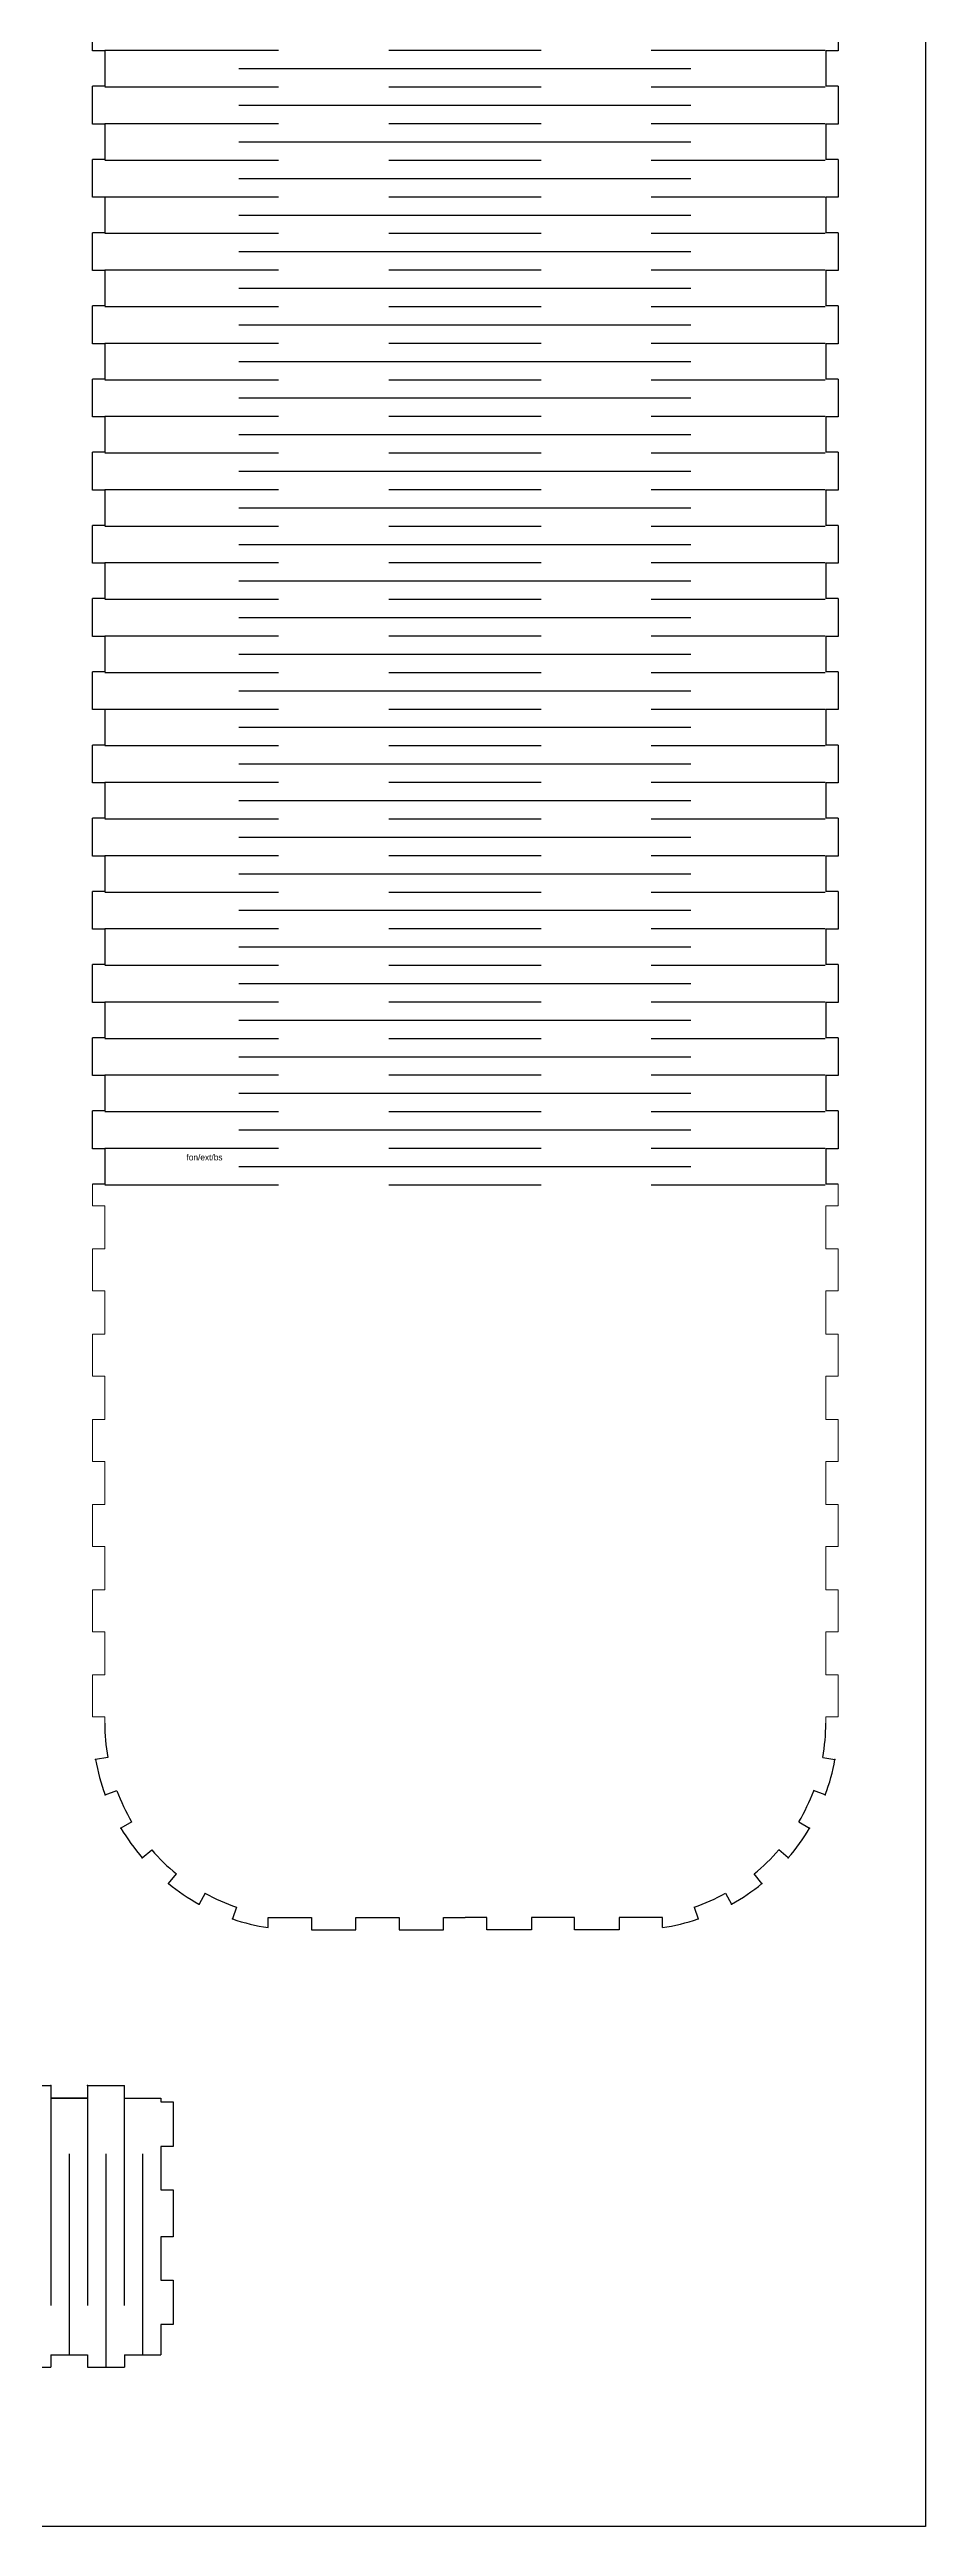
# Model space of a CAD drawing. Header units: millimetres. Extents: x -828 to 5071, y 1205 to 5492.
# Drawn here: x 2772 to 2983, y 3028 to 3626 of the extents above; entities that cross this region are included whole.
import ezdxf

# ---------------------------------------------------------------- set-up
doc = ezdxf.new("R2010")
doc.units = ezdxf.units.MM
doc.layers.get('0').update_dxf_attribs({"true_color": 0xe7f0ff})
doc.layers.add('Layer 1', color=7, linetype='Continuous')

msp = doc.modelspace()

# ---------------------------------------------------------------- linework, layer by layer
at = {"color": 1}
for p, q in [((2983.1, 3928.13), (2983.1, 3028.13)), ((2983.1, 3028.13), (2383.1, 3028.13))]:
    msp.add_line(p, q, dxfattribs=at)
at = {"color": 7, "true_color": 0xffffff}
for p, q in [((2781.88, 3626.09), (2781.88, 3635.08)), ((2962.03, 3635.08), (2962.03, 3626.09)), ((2784.88, 3626.09), (2781.88, 3626.09)), ((2784.88, 3626.09), (2784.88, 3617.55)), ((2959.03, 3626.09), (2959.03, 3617.55)), ((2962.03, 3626.09), (2959.03, 3626.09)), ((2781.88, 3608.41), (2781.88, 3617.55)), ((2784.88, 3617.55), (2781.88, 3617.55)), ((2962.03, 3617.55), (2959.03, 3617.55)), ((2962.03, 3617.55), (2962.03, 3608.41)), ((2784.88, 3608.41), (2781.88, 3608.41)), ((2784.88, 3608.41), (2784.88, 3599.87)), ((2959.03, 3608.41), (2959.03, 3599.87)), ((2962.03, 3608.41), (2959.03, 3608.41)), ((2781.88, 3590.73), (2781.88, 3599.87)), ((2784.88, 3599.87), (2781.88, 3599.87)), ((2962.03, 3599.87), (2959.03, 3599.87)), ((2962.03, 3599.87), (2962.03, 3590.73)), ((2784.88, 3590.73), (2781.88, 3590.73)), ((2784.88, 3590.73), (2784.88, 3582.19)), ((2959.03, 3590.73), (2959.03, 3582.19)), ((2962.03, 3590.73), (2959.03, 3590.73)), ((2781.88, 3573.05), (2781.88, 3582.19)), ((2784.88, 3582.19), (2781.88, 3582.19)), ((2962.03, 3582.19), (2959.03, 3582.19)), ((2962.03, 3582.19), (2962.03, 3573.05)), ((2784.88, 3573.05), (2781.88, 3573.05)), ((2784.88, 3573.05), (2784.88, 3564.51)), ((2959.03, 3573.05), (2959.03, 3564.51)), ((2962.03, 3573.05), (2959.03, 3573.05)), ((2781.88, 3555.37), (2781.88, 3564.51)), ((2784.88, 3564.51), (2781.88, 3564.51)), ((2962.03, 3564.51), (2959.03, 3564.51)), ((2962.03, 3564.51), (2962.03, 3555.37)), ((2784.88, 3555.37), (2781.88, 3555.37)), ((2784.88, 3555.37), (2784.88, 3546.83)), ((2959.03, 3555.37), (2959.03, 3546.83)), ((2962.03, 3555.37), (2959.03, 3555.37)), ((2781.88, 3537.69), (2781.88, 3546.83)), ((2784.88, 3546.83), (2781.88, 3546.83)), ((2962.03, 3546.83), (2959.03, 3546.83)), ((2962.03, 3546.83), (2962.03, 3537.69)), ((2781.88, 3537.69), (2781.88, 3537.69)), ((2784.88, 3537.69), (2784.88, 3529.15)), ((2959.03, 3537.69), (2959.03, 3529.15)), ((2962.03, 3537.69), (2959.03, 3537.69)), ((2781.88, 3520.01), (2781.88, 3529.15)), ((2784.88, 3529.15), (2781.88, 3529.15)), ((2962.03, 3529.15), (2959.03, 3529.15)), ((2962.03, 3529.15), (2962.03, 3520.01)), ((2784.88, 3520.01), (2781.88, 3520.01)), ((2784.88, 3520.01), (2784.88, 3511.48)), ((2959.03, 3520.01), (2959.03, 3511.48)), ((2962.03, 3520.01), (2959.03, 3520.01)), ((2781.88, 3502.34), (2781.88, 3511.48)), ((2784.88, 3511.48), (2781.88, 3511.48)), ((2962.03, 3511.48), (2959.03, 3511.48)), ((2962.03, 3511.48), (2962.03, 3502.34)), ((2784.88, 3502.34), (2781.88, 3502.34)), ((2784.88, 3502.34), (2784.88, 3493.8)), ((2959.03, 3502.34), (2959.03, 3493.8)), ((2962.03, 3502.34), (2959.03, 3502.34)), ((2781.88, 3484.66), (2781.88, 3493.8)), ((2784.88, 3493.8), (2781.88, 3493.8)), ((2962.03, 3493.8), (2959.03, 3493.8)), ((2962.03, 3493.8), (2962.03, 3484.66)), ((2784.88, 3484.66), (2781.88, 3484.66)), ((2784.88, 3484.66), (2784.88, 3476.12)), ((2959.03, 3484.66), (2959.03, 3476.12)), ((2962.03, 3484.66), (2959.03, 3484.66)), ((2781.88, 3466.98), (2781.88, 3476.12)), ((2784.88, 3476.12), (2781.88, 3476.12)), ((2962.03, 3476.12), (2959.03, 3476.12)), ((2962.03, 3476.12), (2962.03, 3466.98)), ((2784.88, 3466.98), (2781.88, 3466.98)), ((2784.88, 3466.98), (2784.88, 3458.44)), ((2959.03, 3466.98), (2959.03, 3458.44)), ((2962.03, 3466.98), (2959.03, 3466.98)), ((2781.88, 3449.3), (2781.88, 3458.44)), ((2784.88, 3458.44), (2781.88, 3458.44)), ((2962.03, 3458.44), (2959.03, 3458.44)), ((2962.03, 3458.44), (2962.03, 3449.3)), ((2784.88, 3449.3), (2781.88, 3449.3)), ((2784.88, 3449.3), (2784.88, 3440.76)), ((2959.03, 3449.3), (2959.03, 3440.76)), ((2962.03, 3449.3), (2959.03, 3449.3)), ((2781.88, 3431.62), (2781.88, 3440.76)), ((2784.88, 3440.76), (2781.88, 3440.76)), ((2962.03, 3440.76), (2959.03, 3440.76)), ((2962.03, 3440.76), (2962.03, 3431.62)), ((2784.88, 3431.62), (2781.88, 3431.62)), ((2784.88, 3431.62), (2784.88, 3423.08)), ((2959.03, 3431.62), (2959.03, 3423.08)), ((2962.03, 3431.62), (2959.03, 3431.62)), ((2781.88, 3413.94), (2781.88, 3423.08)), ((2784.88, 3423.08), (2781.88, 3423.08)), ((2962.03, 3423.08), (2959.03, 3423.08)), ((2962.03, 3423.08), (2962.03, 3413.94)), ((2784.88, 3413.94), (2781.88, 3413.94)), ((2784.88, 3413.94), (2784.88, 3405.4)), ((2959.03, 3413.94), (2959.03, 3405.4)), ((2962.03, 3413.94), (2959.03, 3413.94)), ((2781.88, 3396.26), (2781.88, 3405.4)), ((2784.88, 3405.4), (2781.88, 3405.4)), ((2962.03, 3405.4), (2959.03, 3405.4)), ((2962.03, 3405.4), (2962.03, 3396.26)), ((2784.88, 3396.26), (2781.88, 3396.26)), ((2784.88, 3396.26), (2784.88, 3387.72)), ((2959.03, 3396.26), (2959.03, 3387.72)), ((2962.03, 3396.26), (2959.03, 3396.26)), ((2781.88, 3378.58), (2781.88, 3387.72)), ((2784.88, 3387.72), (2781.88, 3387.72)), ((2962.03, 3387.72), (2959.03, 3387.72)), ((2962.03, 3387.72), (2962.03, 3378.58)), ((2784.88, 3378.58), (2781.88, 3378.58)), ((2784.88, 3378.58), (2784.88, 3370.05)), ((2959.03, 3378.58), (2959.03, 3370.05)), ((2962.03, 3378.58), (2959.03, 3378.58)), ((2781.88, 3360.91), (2781.88, 3370.05)), ((2784.88, 3370.05), (2781.88, 3370.05)), ((2962.03, 3370.05), (2959.03, 3370.05)), ((2962.03, 3370.05), (2962.03, 3360.91)), ((2784.88, 3360.91), (2781.88, 3360.91)), ((2784.88, 3360.91), (2784.88, 3352.37)), ((2959.03, 3360.91), (2959.03, 3352.37)), ((2962.03, 3360.91), (2959.03, 3360.91)), ((2784.88, 3352.37), (2781.88, 3352.37)), ((2962.03, 3352.37), (2959.03, 3352.37))]:
    msp.add_line(p, q, dxfattribs=at)
at = {"color": 4}
for p, q in [((2817.29, 3621.82), (2926.47, 3621.82)), ((2817.29, 3612.98), (2926.47, 3612.98)), ((2817.29, 3604.14), (2926.47, 3604.14)), ((2817.29, 3595.3), (2926.47, 3595.3)), ((2817.29, 3586.46), (2926.47, 3586.46)), ((2817.29, 3577.62), (2926.47, 3577.62)), ((2817.29, 3568.78), (2926.47, 3568.78)), ((2817.29, 3559.94), (2926.47, 3559.94)), ((2817.29, 3551.1), (2926.47, 3551.1)), ((2817.29, 3542.26), (2926.47, 3542.26)), ((2817.29, 3533.42), (2926.47, 3533.42)), ((2817.29, 3524.58), (2926.47, 3524.58)), ((2817.29, 3515.74), (2926.47, 3515.74)), ((2817.29, 3506.91), (2926.47, 3506.91)), ((2817.29, 3498.07), (2926.47, 3498.07)), ((2817.29, 3489.23), (2926.47, 3489.23)), ((2817.29, 3480.39), (2926.47, 3480.39)), ((2817.29, 3471.55), (2926.47, 3471.55)), ((2817.29, 3462.71), (2926.47, 3462.71)), ((2817.29, 3453.87), (2926.47, 3453.87)), ((2817.29, 3445.03), (2926.47, 3445.03)), ((2817.29, 3436.19), (2926.47, 3436.19)), ((2817.29, 3427.35), (2926.47, 3427.35)), ((2817.29, 3418.51), (2926.47, 3418.51)), ((2817.29, 3409.67), (2926.47, 3409.67)), ((2817.29, 3400.83), (2926.47, 3400.83)), ((2817.29, 3391.99), (2926.47, 3391.99)), ((2817.29, 3383.15), (2926.47, 3383.15)), ((2817.29, 3374.31), (2926.47, 3374.31)), ((2817.29, 3365.48), (2926.47, 3365.48)), ((2817.29, 3356.64), (2926.47, 3356.64)), ((2785.62, 3213.9), (2782.66, 3213.37)), ((2958.29, 3213.9), (2961.24, 3213.37)), ((2784.99, 3204.82), (2787.81, 3205.87)), ((2958.91, 3204.82), (2956.1, 3205.87)), ((2791.38, 3198.35), (2788.8, 3196.82)), ((2952.52, 3198.35), (2955.11, 3196.82)), ((2793.95, 3189.62), (2796.23, 3191.57)), ((2949.95, 3189.62), (2947.68, 3191.57)), ((2800.3, 3183.44), (2802.19, 3185.76)), ((2943.61, 3183.44), (2941.71, 3185.76)), ((2809.09, 3181.1), (2807.64, 3178.48)), ((2816.7, 3177.73), (2815.74, 3174.89)), ((2927.2, 3177.73), (2928.17, 3174.89)), ((2934.81, 3181.1), (2936.27, 3178.48)), ((2763, 3134.61), (2771.87, 3134.61)), ((2771.87, 3134.61), (2771.87, 3131.61)), ((2771.87, 3131.61), (2780.74, 3131.61)), ((2780.74, 3131.61), (2771.87, 3131.61)), ((2780.74, 3134.61), (2780.74, 3131.61)), ((2780.74, 3134.61), (2789.61, 3134.61)), ((2789.57, 3131.61), (2798.44, 3131.61)), ((2789.61, 3131.61), (2798.44, 3131.61)), ((2798.44, 3131.61), (2798.44, 3130.67)), ((2798.44, 3130.67), (2801.44, 3130.67)), ((2801.44, 3130.67), (2801.44, 3119.92)), ((2801.44, 3130.67), (2801.44, 3119.92)), ((2801.44, 3119.92), (2798.44, 3119.92)), ((2798.44, 3119.92), (2798.44, 3109.48)), ((2798.44, 3109.48), (2801.44, 3109.48)), ((2801.44, 3109.48), (2801.44, 3098.08)), ((2801.44, 3109.48), (2801.44, 3098.08)), ((2801.44, 3098.08), (2798.44, 3098.08)), ((2798.44, 3098.08), (2798.44, 3087.63)), ((2798.44, 3087.63), (2801.44, 3087.63)), ((2801.44, 3087.63), (2801.44, 3076.88)), ((2801.44, 3087.63), (2801.44, 3076.88)), ((2801.44, 3076.88), (2798.44, 3076.88)), ((2798.44, 3076.88), (2798.44, 3069.61)), ((2771.87, 3069.61), (2771.87, 3066.61)), ((2771.87, 3069.61), (2780.74, 3069.61)), ((2771.87, 3069.61), (2780.74, 3069.61)), ((2780.74, 3069.61), (2780.74, 3066.61)), ((2789.61, 3069.61), (2798.44, 3069.61)), ((2789.61, 3069.61), (2798.44, 3069.61)), ((2789.61, 3069.61), (2789.61, 3066.61)), ((2763, 3066.61), (2771.87, 3066.61)), ((2780.74, 3066.61), (2789.61, 3066.61))]:
    msp.add_line(p, q, dxfattribs=at)
at = {"color": 6}
for p, q in [((2824.34, 3172.78), (2824.34, 3175.22)), ((2824.34, 3175.22), (2834.79, 3175.22)), ((2834.79, 3175.22), (2834.79, 3172.22)), ((2834.79, 3172.22), (2845.53, 3172.22)), ((2845.53, 3172.22), (2845.53, 3175.22)), ((2845.53, 3175.22), (2855.98, 3175.22)), ((2855.98, 3175.22), (2855.98, 3172.22)), ((2855.98, 3172.22), (2866.73, 3172.22)), ((2866.73, 3172.22), (2866.73, 3175.22)), ((2866.73, 3175.22), (2871.95, 3175.22)), ((2877.18, 3175.22), (2871.95, 3175.22)), ((2877.18, 3172.22), (2877.18, 3175.22)), ((2887.92, 3172.22), (2877.18, 3172.22)), ((2898.37, 3175.22), (2887.92, 3175.22)), ((2887.92, 3175.22), (2887.92, 3172.22)), ((2898.37, 3172.22), (2898.37, 3175.22)), ((2909.12, 3172.22), (2898.37, 3172.22)), ((2919.56, 3175.22), (2909.12, 3175.22)), ((2909.12, 3175.22), (2909.12, 3172.22)), ((2919.56, 3172.78), (2919.56, 3175.22))]:
    msp.add_line(p, q, dxfattribs=at)
at = {"color": 1}
for points in [[(2784.88, 3626.24), (2826.88, 3626.24)], [(2853.51, 3626.24), (2890.25, 3626.24)], [(2916.88, 3626.24), (2958.88, 3626.24)], [(2784.88, 3617.4), (2826.88, 3617.4)], [(2853.51, 3617.4), (2890.25, 3617.4)], [(2916.88, 3617.4), (2958.88, 3617.4)], [(2784.88, 3608.56), (2826.88, 3608.56)], [(2853.51, 3608.56), (2890.25, 3608.56)], [(2916.88, 3608.56), (2958.88, 3608.56)], [(2784.88, 3599.72), (2826.88, 3599.72)], [(2853.51, 3599.72), (2890.25, 3599.72)], [(2916.88, 3599.72), (2958.88, 3599.72)], [(2784.88, 3590.88), (2826.88, 3590.88)], [(2853.51, 3590.88), (2890.25, 3590.88)], [(2916.88, 3590.88), (2958.88, 3590.88)], [(2784.88, 3582.04), (2826.88, 3582.04)], [(2853.51, 3582.04), (2890.25, 3582.04)], [(2916.88, 3582.04), (2958.88, 3582.04)], [(2784.88, 3573.2), (2826.88, 3573.2)], [(2853.51, 3573.2), (2890.25, 3573.2)], [(2916.88, 3573.2), (2958.88, 3573.2)], [(2784.88, 3564.36), (2826.88, 3564.36)], [(2853.51, 3564.36), (2890.25, 3564.36)], [(2916.88, 3564.36), (2958.88, 3564.36)], [(2784.88, 3555.52), (2826.88, 3555.52)], [(2853.51, 3555.52), (2890.25, 3555.52)], [(2916.88, 3555.52), (2958.88, 3555.52)], [(2784.88, 3546.68), (2826.88, 3546.68)], [(2853.51, 3546.68), (2890.25, 3546.68)], [(2916.88, 3546.68), (2958.88, 3546.68)], [(2784.88, 3537.84), (2826.88, 3537.84)], [(2853.51, 3537.84), (2890.25, 3537.84)], [(2916.88, 3537.84), (2958.88, 3537.84)], [(2784.88, 3529), (2826.88, 3529)], [(2853.51, 3529), (2890.25, 3529)], [(2916.88, 3529), (2958.88, 3529)], [(2784.88, 3520.16), (2826.88, 3520.16)], [(2853.51, 3520.16), (2890.25, 3520.16)], [(2916.88, 3520.16), (2958.88, 3520.16)], [(2784.88, 3511.33), (2826.88, 3511.33)], [(2853.51, 3511.33), (2890.25, 3511.33)], [(2916.88, 3511.33), (2958.88, 3511.33)], [(2784.88, 3502.49), (2826.88, 3502.49)], [(2853.51, 3502.49), (2890.25, 3502.49)], [(2916.88, 3502.49), (2958.88, 3502.49)], [(2784.88, 3493.65), (2826.88, 3493.65)], [(2853.51, 3493.65), (2890.25, 3493.65)], [(2916.88, 3493.65), (2958.88, 3493.65)], [(2784.88, 3484.81), (2826.88, 3484.81)], [(2853.51, 3484.81), (2890.25, 3484.81)], [(2916.88, 3484.81), (2958.88, 3484.81)], [(2784.88, 3475.97), (2826.88, 3475.97)], [(2853.51, 3475.97), (2890.25, 3475.97)], [(2916.88, 3475.97), (2958.88, 3475.97)], [(2784.88, 3467.13), (2826.88, 3467.13)], [(2853.51, 3467.13), (2890.25, 3467.13)], [(2916.88, 3467.13), (2958.88, 3467.13)], [(2784.88, 3458.29), (2826.88, 3458.29)], [(2853.51, 3458.29), (2890.25, 3458.29)], [(2916.88, 3458.29), (2958.88, 3458.29)], [(2784.88, 3449.45), (2826.88, 3449.45)], [(2853.51, 3449.45), (2890.25, 3449.45)], [(2916.88, 3449.45), (2958.88, 3449.45)], [(2784.88, 3440.61), (2826.88, 3440.61)], [(2853.51, 3440.61), (2890.25, 3440.61)], [(2916.88, 3440.61), (2958.88, 3440.61)], [(2784.88, 3431.77), (2826.88, 3431.77)], [(2853.51, 3431.77), (2890.25, 3431.77)], [(2916.88, 3431.77), (2958.88, 3431.77)], [(2784.88, 3422.93), (2826.88, 3422.93)], [(2853.51, 3422.93), (2890.25, 3422.93)], [(2916.88, 3422.93), (2958.88, 3422.93)], [(2784.88, 3414.09), (2826.88, 3414.09)], [(2853.51, 3414.09), (2890.25, 3414.09)], [(2916.88, 3414.09), (2958.88, 3414.09)], [(2784.88, 3405.25), (2826.88, 3405.25)], [(2853.51, 3405.25), (2890.25, 3405.25)], [(2916.88, 3405.25), (2958.88, 3405.25)], [(2784.88, 3396.41), (2826.88, 3396.41)], [(2853.51, 3396.41), (2890.25, 3396.41)], [(2916.88, 3396.41), (2958.88, 3396.41)], [(2784.88, 3387.57), (2826.88, 3387.57)], [(2853.51, 3387.57), (2890.25, 3387.57)], [(2916.88, 3387.57), (2958.88, 3387.57)], [(2784.88, 3378.73), (2826.88, 3378.73)], [(2853.51, 3378.73), (2890.25, 3378.73)], [(2916.88, 3378.73), (2958.88, 3378.73)], [(2784.88, 3369.9), (2826.88, 3369.9)], [(2853.51, 3369.9), (2890.25, 3369.9)], [(2916.88, 3369.9), (2958.88, 3369.9)], [(2784.88, 3361.06), (2826.88, 3361.06)], [(2853.51, 3361.06), (2890.25, 3361.06)], [(2916.88, 3361.06), (2958.88, 3361.06)], [(2784.88, 3352.22), (2826.88, 3352.22)], [(2853.51, 3352.22), (2890.25, 3352.22)], [(2916.88, 3352.22), (2958.88, 3352.22)]]:
    msp.add_lwpolyline(points, dxfattribs=at)
at = {"color": 4}
for points in [[(2784.88, 3537.69), (2781.88, 3537.69)], [(2771.87, 3131.61), (2771.87, 3081.48)], [(2780.74, 3131.61), (2780.74, 3081.48)], [(2789.57, 3134.61), (2789.57, 3081.48)], [(2776.3, 3118.15), (2776.3, 3069.61)], [(2785.15, 3118.15), (2785.15, 3066.61)], [(2794, 3118.15), (2794, 3069.61)]]:
    msp.add_lwpolyline(points, dxfattribs=at)
for centre, radius, start, end in [((2831.85, 3222.19), 46.98, 180, 190.1692), ((2912.05, 3222.19), 46.98, 349.8308, 0), ((2831.85, 3222.19), 49.98, 190.1692, 200.33841), ((2912.05, 3222.19), 49.98, 339.66159, 349.8308), ((2831.85, 3222.19), 46.98, 200.33841, 210.50761), ((2912.05, 3222.19), 46.98, 329.49239, 339.66159), ((2831.85, 3222.19), 49.98, 210.50761, 220.67681), ((2912.05, 3222.19), 49.98, 319.32319, 329.49239), ((2831.85, 3222.19), 46.98, 220.67681, 230.84601), ((2912.05, 3222.19), 46.98, 309.15399, 319.32319), ((2831.85, 3222.19), 49.98, 230.84601, 241.01522), ((2912.05, 3222.19), 49.98, 298.98478, 309.15399), ((2831.85, 3222.19), 46.98, 241.01522, 251.18442), ((2912.05, 3222.19), 46.98, 288.81558, 298.98478), ((2831.85, 3222.19), 49.98, 251.18442, 261.35362), ((2912.05, 3222.19), 49.98, 278.64638, 288.81558)]:
    msp.add_arc(centre, radius, start, end, dxfattribs=at)
for p in [(2782.66, 3213.37), (2961.24, 3213.37), (2784.99, 3204.82), (2958.91, 3204.82), (2788.8, 3196.82), (2955.11, 3196.82), (2793.95, 3189.62), (2949.95, 3189.62), (2800.3, 3183.44), (2943.61, 3183.44), (2807.64, 3178.48), (2936.27, 3178.48), (2815.74, 3174.89), (2928.17, 3174.89), (2771.87, 3134.61), (2780.74, 3134.61)]:
    msp.add_point(p, dxfattribs=at)
at = {"layer": 'Layer 1', "color": 2, "lineweight": 5}
for p, q in [((2781.88, 3347.15), (2781.88, 3352.37)), ((2962.03, 3347.15), (2962.03, 3352.37)), ((2784.88, 3347.15), (2781.88, 3347.15)), ((2784.88, 3336.71), (2784.88, 3347.15)), ((2959.03, 3336.71), (2959.03, 3347.15)), ((2959.03, 3347.15), (2962.03, 3347.15)), ((2781.88, 3326.57), (2781.88, 3336.71)), ((2781.88, 3336.71), (2784.88, 3336.71)), ((2962.03, 3336.71), (2959.03, 3336.71)), ((2962.03, 3326.57), (2962.03, 3336.71)), ((2784.88, 3326.57), (2781.88, 3326.57)), ((2784.88, 3316.13), (2784.88, 3326.57)), ((2959.03, 3316.13), (2959.03, 3326.57)), ((2959.03, 3326.57), (2962.03, 3326.57)), ((2781.88, 3305.99), (2781.88, 3316.13)), ((2781.88, 3316.13), (2784.88, 3316.13)), ((2962.03, 3316.13), (2959.03, 3316.13)), ((2962.03, 3305.99), (2962.03, 3316.13)), ((2784.88, 3305.99), (2781.88, 3305.99)), ((2784.88, 3295.55), (2784.88, 3305.99)), ((2959.03, 3295.55), (2959.03, 3305.99)), ((2959.03, 3305.99), (2962.03, 3305.99)), ((2781.88, 3285.41), (2781.88, 3295.55)), ((2781.88, 3295.55), (2784.88, 3295.55)), ((2962.03, 3295.55), (2959.03, 3295.55)), ((2962.03, 3285.41), (2962.03, 3295.55)), ((2784.88, 3285.41), (2781.88, 3285.41)), ((2784.88, 3274.97), (2784.88, 3285.41)), ((2959.03, 3274.97), (2959.03, 3285.41)), ((2959.03, 3285.41), (2962.03, 3285.41)), ((2781.88, 3264.83), (2781.88, 3274.97)), ((2781.88, 3274.97), (2784.88, 3274.97)), ((2962.03, 3274.97), (2959.03, 3274.97)), ((2962.03, 3264.83), (2962.03, 3274.97)), ((2784.88, 3264.83), (2781.88, 3264.83)), ((2784.88, 3254.39), (2784.88, 3264.83)), ((2959.03, 3254.39), (2959.03, 3264.83)), ((2959.03, 3264.83), (2962.03, 3264.83)), ((2781.88, 3244.25), (2781.88, 3254.39)), ((2781.88, 3254.39), (2784.88, 3254.39)), ((2962.03, 3254.39), (2959.03, 3254.39)), ((2962.03, 3244.25), (2962.03, 3254.39)), ((2784.88, 3244.25), (2781.88, 3244.25)), ((2784.88, 3233.81), (2784.88, 3244.25)), ((2959.03, 3233.81), (2959.03, 3244.25)), ((2959.03, 3244.25), (2962.03, 3244.25)), ((2781.88, 3223.67), (2781.88, 3233.81)), ((2781.88, 3233.81), (2784.88, 3233.81)), ((2962.03, 3233.81), (2959.03, 3233.81)), ((2962.03, 3223.67), (2962.03, 3233.81)), ((2784.88, 3223.67), (2781.88, 3223.67)), ((2784.88, 3222.19), (2784.88, 3223.67)), ((2959.03, 3222.19), (2959.03, 3223.67)), ((2959.03, 3223.67), (2962.03, 3223.67))]:
    msp.add_line(p, q, dxfattribs=at)

# ---------------------------------------------------------------- texts
at = {"color": 1}
msp.add_text('fon/ext/bs', height=1.5, dxfattribs=at).set_placement((2804.62, 3358.1))

doc.saveas('drawing.dxf')
